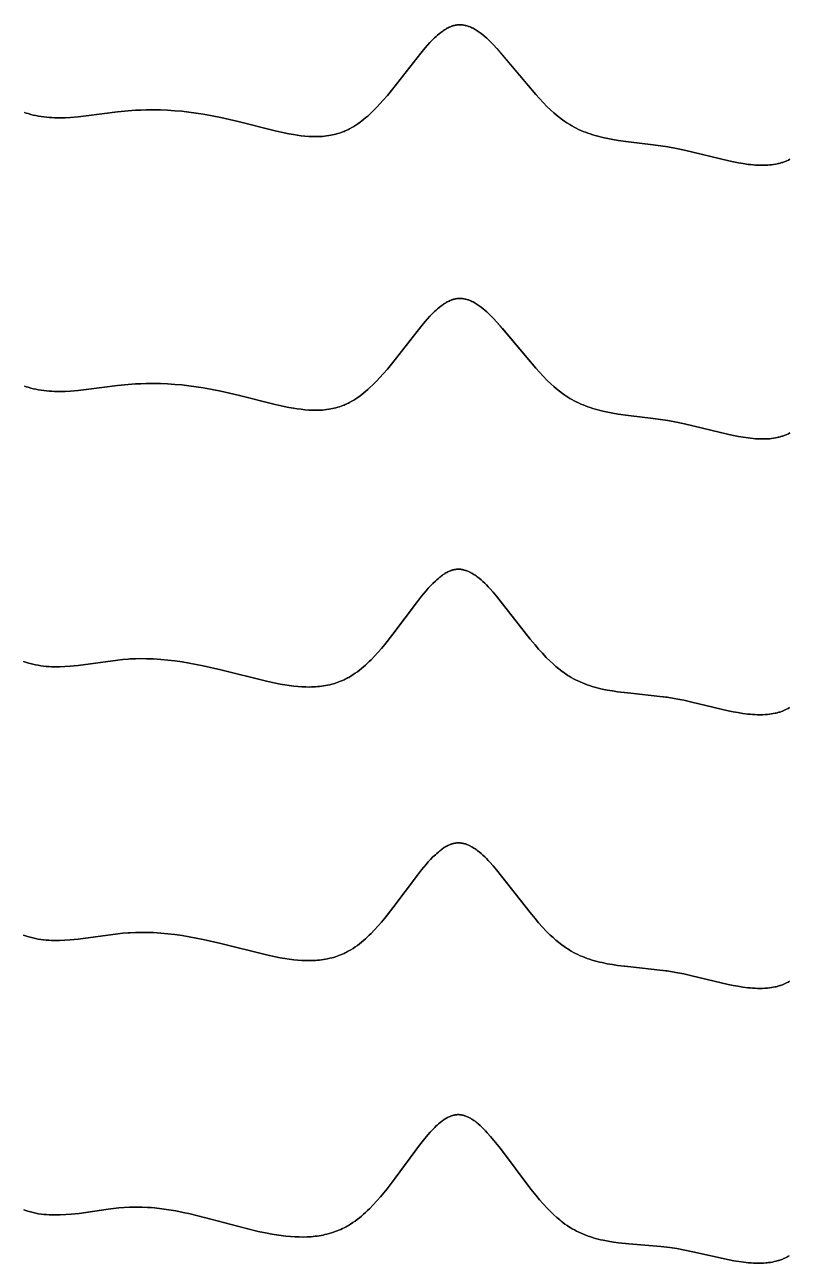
# Model space of a CAD drawing. Header units: feet. Extents: x 0 to 1.5, y 93.18 to 96.08.
# Drawn here: x 0.375 to 0.5625, y 94.2418 to 94.5455 of the extents above; entities that cross this region are included whole.
import ezdxf

# ---------------------------------------------------------------- set-up
doc = ezdxf.new("R2010")
doc.units = ezdxf.units.FT
doc.header["$MEASUREMENT"] = 0
doc.layers.add('Default', color=7, linetype='Continuous', true_color=0x000000)

msp = doc.modelspace()

# ---------------------------------------------------------------- linework, layer by layer
at = {"layer": 'Default'}
for points in [[(0.37491, 94.52401), (0.37537, 94.52385), (0.37583, 94.5237), (0.37647, 94.52352), (0.3771, 94.52336), (0.37774, 94.52322), (0.37839, 94.5231), (0.37903, 94.52299), (0.37968, 94.52291), (0.38033, 94.52283), (0.38097, 94.52278), (0.38163, 94.52273), (0.38228, 94.5227), (0.38293, 94.52269), (0.38358, 94.52269), (0.38489, 94.52271), (0.3862, 94.52278), (0.38813, 94.52293), (0.39007, 94.52315), (0.39775, 94.52415), (0.40036, 94.52441), (0.40213, 94.52453), (0.40345, 94.52459), (0.40478, 94.52462), (0.40654, 94.52463), (0.40829, 94.5246), (0.41004, 94.52453), (0.41179, 94.52442), (0.41353, 94.52427), (0.41528, 94.52408), (0.41702, 94.52385), (0.41884, 94.52357), (0.42097, 94.5232), (0.4231, 94.52277), (0.42732, 94.52181), (0.43642, 94.5195), (0.43866, 94.519), (0.43977, 94.51878), (0.44088, 94.51858), (0.44182, 94.51843), (0.44276, 94.5183), (0.44371, 94.5182), (0.44466, 94.51813), (0.44562, 94.51808), (0.4461, 94.51807), (0.44658, 94.51807), (0.44705, 94.51808), (0.44753, 94.5181), (0.448, 94.51813), (0.44848, 94.51817), (0.44903, 94.51823), (0.44959, 94.51831), (0.45003, 94.51839), (0.45046, 94.51847), (0.4509, 94.51857), (0.45133, 94.51868), (0.45176, 94.5188), (0.45218, 94.51893), (0.4526, 94.51907), (0.45302, 94.51923), (0.45331, 94.51934), (0.45359, 94.51946), (0.45386, 94.51958), (0.45413, 94.51971), (0.4544, 94.51984), (0.45467, 94.51998), (0.4552, 94.52027), (0.45572, 94.52057), (0.45623, 94.5209), (0.45673, 94.52124), (0.45723, 94.52159), (0.45771, 94.52196), (0.45819, 94.52234), (0.45866, 94.52272), (0.45912, 94.52312), (0.45957, 94.52353), (0.46044, 94.52436), (0.46128, 94.5252), (0.46211, 94.5261), (0.46293, 94.527), (0.46394, 94.52819), (0.46557, 94.53019), (0.47212, 94.53857), (0.47321, 94.53986), (0.47377, 94.54049), (0.47435, 94.54111), (0.47492, 94.54171), (0.4755, 94.54227), (0.47588, 94.54262), (0.47627, 94.54297), (0.47667, 94.5433), (0.47708, 94.54363), (0.47729, 94.54379), (0.47751, 94.54394), (0.47772, 94.54409), (0.47794, 94.54423), (0.47816, 94.54437), (0.47838, 94.54451), (0.47861, 94.54463), (0.47883, 94.54475), (0.47907, 94.54487), (0.47931, 94.54497), (0.47943, 94.54503), (0.47955, 94.54508), (0.47968, 94.54512), (0.4798, 94.54517), (0.47993, 94.54521), (0.48005, 94.54525), (0.48018, 94.54528), (0.48031, 94.54532), (0.48043, 94.54535), (0.48056, 94.54538), (0.48069, 94.54541), (0.48082, 94.54543), (0.48097, 94.54545), (0.48112, 94.54547), (0.48123, 94.54548), (0.48134, 94.54549), (0.48144, 94.54549), (0.48155, 94.5455), (0.48165, 94.5455), (0.48176, 94.5455), (0.48187, 94.5455), (0.48197, 94.54549), (0.48208, 94.54549), (0.48218, 94.54548), (0.48229, 94.54547), (0.48239, 94.54546), (0.4826, 94.54543), (0.48281, 94.54539), (0.48302, 94.54535), (0.48322, 94.5453), (0.48343, 94.54524), (0.48363, 94.54518), (0.48383, 94.54511), (0.48403, 94.54504), (0.48422, 94.54496), (0.48442, 94.54488), (0.48468, 94.54476), (0.48494, 94.54463), (0.4852, 94.54449), (0.48546, 94.54434), (0.48572, 94.54419), (0.48597, 94.54403), (0.48622, 94.54386), (0.48646, 94.54369), (0.4867, 94.54352), (0.48694, 94.54334), (0.48741, 94.54297), (0.48786, 94.54259), (0.4883, 94.5422), (0.48872, 94.54181), (0.48915, 94.5414), (0.48999, 94.54055), (0.4908, 94.53968), (0.49221, 94.53808), (0.50031, 94.52837), (0.50121, 94.52738), (0.50213, 94.5264), (0.50308, 94.52544), (0.50405, 94.52452), (0.50473, 94.5239), (0.50543, 94.52331), (0.50614, 94.52273), (0.50688, 94.52217), (0.50743, 94.52178), (0.50799, 94.52141), (0.50865, 94.521), (0.50918, 94.52069), (0.50972, 94.52039), (0.51027, 94.52012), (0.51082, 94.51985), (0.51137, 94.5196), (0.51194, 94.51936), (0.51251, 94.51914), (0.51308, 94.51893), (0.51369, 94.51872), (0.51429, 94.51853), (0.5149, 94.51834), (0.51552, 94.51817), (0.51676, 94.51786), (0.51801, 94.51759), (0.51926, 94.51736), (0.52052, 94.51715), (0.52375, 94.5167), (0.52914, 94.51605), (0.53269, 94.51555), (0.53481, 94.51518), (0.5368, 94.51477), (0.54767, 94.51213), (0.54886, 94.51188), (0.55004, 94.51165), (0.55123, 94.51145), (0.55243, 94.51127), (0.55303, 94.5112), (0.55363, 94.51114), (0.55423, 94.51109), (0.55483, 94.51106), (0.55545, 94.51104), (0.55607, 94.51103), (0.55667, 94.51104), (0.55727, 94.51107), (0.55773, 94.51111), (0.55819, 94.51116), (0.55865, 94.51122), (0.55911, 94.51129), (0.55957, 94.51139), (0.55979, 94.51144), (0.56002, 94.51149), (0.56024, 94.51155), (0.56047, 94.51162), (0.56069, 94.51168), (0.56091, 94.51176), (0.56123, 94.51187), (0.56154, 94.51199), (0.56173, 94.51206), (0.56191, 94.51214), (0.56228, 94.51232), (0.56264, 94.5125)], [(0.56264, 94.5125), (0.56228, 94.51232), (0.56191, 94.51214), (0.56173, 94.51206), (0.56154, 94.51199), (0.56123, 94.51187), (0.56091, 94.51176), (0.56069, 94.51168), (0.56047, 94.51162), (0.56024, 94.51155), (0.56002, 94.51149), (0.55979, 94.51144), (0.55957, 94.51139), (0.55911, 94.51129), (0.55865, 94.51122), (0.55819, 94.51116), (0.55773, 94.51111), (0.55727, 94.51107), (0.55667, 94.51104), (0.55607, 94.51103), (0.55545, 94.51104), (0.55483, 94.51106), (0.55423, 94.51109), (0.55363, 94.51114), (0.55303, 94.5112), (0.55243, 94.51127), (0.55123, 94.51145), (0.55004, 94.51165), (0.54886, 94.51188), (0.54767, 94.51213), (0.5368, 94.51477), (0.53481, 94.51518), (0.53269, 94.51555), (0.52914, 94.51605), (0.52304, 94.51679), (0.52052, 94.51715), (0.51926, 94.51736), (0.51801, 94.51759), (0.51676, 94.51786), (0.51552, 94.51817), (0.5149, 94.51834), (0.51429, 94.51853), (0.51369, 94.51872), (0.51308, 94.51893), (0.51251, 94.51914), (0.51194, 94.51936), (0.51137, 94.5196), (0.51082, 94.51985), (0.51027, 94.52012), (0.50972, 94.52039), (0.50918, 94.52069), (0.50865, 94.521), (0.50799, 94.52141), (0.50743, 94.52178), (0.50688, 94.52217), (0.50614, 94.52273), (0.50543, 94.52331), (0.50473, 94.5239), (0.50405, 94.52452), (0.50308, 94.52544), (0.50213, 94.5264), (0.50121, 94.52738), (0.50031, 94.52837), (0.49158, 94.53881), (0.4908, 94.53968), (0.48999, 94.54055), (0.48915, 94.5414), (0.48872, 94.54181), (0.4883, 94.5422), (0.48786, 94.54259), (0.48741, 94.54297), (0.48694, 94.54334), (0.4867, 94.54352), (0.48646, 94.54369), (0.48622, 94.54386), (0.48597, 94.54403), (0.48572, 94.54419), (0.48546, 94.54434), (0.4852, 94.54449), (0.48494, 94.54463), (0.48468, 94.54476), (0.48442, 94.54488), (0.48422, 94.54496), (0.48403, 94.54504), (0.48383, 94.54511), (0.48363, 94.54518), (0.48343, 94.54524), (0.48322, 94.5453), (0.48302, 94.54535), (0.48281, 94.54539), (0.4826, 94.54543), (0.48239, 94.54546), (0.48229, 94.54547), (0.48218, 94.54548), (0.48208, 94.54549), (0.48197, 94.54549), (0.48187, 94.5455), (0.48176, 94.5455), (0.48165, 94.5455), (0.48155, 94.5455), (0.48144, 94.54549), (0.48134, 94.54549), (0.48123, 94.54548), (0.48112, 94.54547), (0.48097, 94.54545), (0.48082, 94.54543), (0.48069, 94.54541), (0.48056, 94.54538), (0.48043, 94.54535), (0.48031, 94.54532), (0.48018, 94.54528), (0.48005, 94.54525), (0.47993, 94.54521), (0.4798, 94.54517), (0.47968, 94.54512), (0.47955, 94.54508), (0.47943, 94.54503), (0.47931, 94.54497), (0.47907, 94.54487), (0.47883, 94.54475), (0.47861, 94.54463), (0.47838, 94.54451), (0.47816, 94.54437), (0.47794, 94.54423), (0.47772, 94.54409), (0.47751, 94.54394), (0.47729, 94.54379), (0.47708, 94.54363), (0.47667, 94.5433), (0.47627, 94.54297), (0.47588, 94.54262), (0.4755, 94.54227), (0.47492, 94.54171), (0.47435, 94.54111), (0.47377, 94.54049), (0.47321, 94.53986), (0.47212, 94.53857), (0.46493, 94.52939), (0.46394, 94.52819), (0.46293, 94.527), (0.46211, 94.5261), (0.46128, 94.5252), (0.46044, 94.52436), (0.45957, 94.52353), (0.45912, 94.52312), (0.45866, 94.52272), (0.45819, 94.52234), (0.45771, 94.52196), (0.45723, 94.52159), (0.45673, 94.52124), (0.45623, 94.5209), (0.45572, 94.52057), (0.4552, 94.52027), (0.45467, 94.51998), (0.4544, 94.51984), (0.45413, 94.51971), (0.45386, 94.51958), (0.45359, 94.51946), (0.45331, 94.51934), (0.45302, 94.51923), (0.4526, 94.51907), (0.45218, 94.51893), (0.45176, 94.5188), (0.45133, 94.51868), (0.4509, 94.51857), (0.45046, 94.51847), (0.45003, 94.51839), (0.44959, 94.51831), (0.44903, 94.51823), (0.44848, 94.51817), (0.448, 94.51813), (0.44753, 94.5181), (0.44705, 94.51808), (0.44658, 94.51807), (0.4461, 94.51807), (0.44562, 94.51808), (0.44466, 94.51813), (0.44371, 94.5182), (0.44276, 94.5183), (0.44182, 94.51843), (0.44088, 94.51858), (0.43977, 94.51878), (0.43866, 94.519), (0.43642, 94.5195), (0.42732, 94.52181), (0.4231, 94.52277), (0.42097, 94.5232), (0.41876, 94.52359), (0.41702, 94.52385), (0.41528, 94.52408), (0.41353, 94.52427), (0.41179, 94.52442), (0.41004, 94.52453), (0.40829, 94.5246), (0.40654, 94.52463), (0.40478, 94.52462), (0.40345, 94.52459), (0.40213, 94.52453), (0.40036, 94.52441), (0.39775, 94.52415), (0.39007, 94.52315), (0.38813, 94.52293), (0.3862, 94.52278), (0.38489, 94.52271), (0.38358, 94.52269), (0.38293, 94.52269), (0.38228, 94.5227), (0.38163, 94.52273), (0.38097, 94.52278), (0.38033, 94.52283), (0.37968, 94.52291), (0.37903, 94.52299), (0.37839, 94.5231), (0.37774, 94.52322), (0.3771, 94.52336), (0.37647, 94.52352), (0.37583, 94.5237), (0.37537, 94.52385), (0.37491, 94.52401)], [(0.37491, 94.45689), (0.37537, 94.45674), (0.37583, 94.45659), (0.37647, 94.45641), (0.3771, 94.45625), (0.37774, 94.45611), (0.37839, 94.45599), (0.37903, 94.45588), (0.37968, 94.45579), (0.38033, 94.45572), (0.38097, 94.45566), (0.38163, 94.45562), (0.38228, 94.45559), (0.38293, 94.45558), (0.38358, 94.45557), (0.38489, 94.4556), (0.3862, 94.45567), (0.38813, 94.45582), (0.39007, 94.45603), (0.39775, 94.45703), (0.40036, 94.4573), (0.40213, 94.45742), (0.40345, 94.45747), (0.40478, 94.45751), (0.40654, 94.45752), (0.40829, 94.45749), (0.41004, 94.45742), (0.41179, 94.45731), (0.41353, 94.45716), (0.41528, 94.45697), (0.41702, 94.45674), (0.41884, 94.45646), (0.42097, 94.45608), (0.4231, 94.45566), (0.42732, 94.4547), (0.43642, 94.45239), (0.43866, 94.45189), (0.43977, 94.45166), (0.44088, 94.45147), (0.44182, 94.45132), (0.44276, 94.45119), (0.44371, 94.45109), (0.44466, 94.45101), (0.44562, 94.45097), (0.4461, 94.45096), (0.44658, 94.45096), (0.44705, 94.45097), (0.44753, 94.45099), (0.448, 94.45102), (0.44848, 94.45106), (0.44903, 94.45112), (0.44959, 94.4512), (0.45003, 94.45127), (0.45046, 94.45136), (0.4509, 94.45146), (0.45133, 94.45156), (0.45176, 94.45168), (0.45218, 94.45182), (0.4526, 94.45196), (0.45302, 94.45211), (0.45331, 94.45223), (0.45359, 94.45235), (0.45386, 94.45247), (0.45413, 94.4526), (0.4544, 94.45273), (0.45467, 94.45287), (0.4552, 94.45315), (0.45572, 94.45346), (0.45623, 94.45379), (0.45673, 94.45412), (0.45723, 94.45448), (0.45771, 94.45485), (0.45819, 94.45522), (0.45866, 94.45561), (0.45912, 94.45601), (0.45957, 94.45642), (0.46044, 94.45725), (0.46128, 94.45809), (0.46211, 94.45898), (0.46293, 94.45989), (0.46394, 94.46107), (0.46557, 94.46307), (0.47212, 94.47146), (0.47321, 94.47275), (0.47377, 94.47338), (0.47435, 94.474), (0.47492, 94.47459), (0.4755, 94.47516), (0.47588, 94.47551), (0.47627, 94.47585), (0.47667, 94.47619), (0.47708, 94.47652), (0.47729, 94.47667), (0.47751, 94.47683), (0.47772, 94.47698), (0.47794, 94.47712), (0.47816, 94.47726), (0.47838, 94.47739), (0.47861, 94.47752), (0.47883, 94.47764), (0.47907, 94.47775), (0.47931, 94.47786), (0.47943, 94.47791), (0.47955, 94.47796), (0.47968, 94.47801), (0.4798, 94.47805), (0.47993, 94.4781), (0.48005, 94.47814), (0.48018, 94.47817), (0.48031, 94.47821), (0.48043, 94.47824), (0.48056, 94.47827), (0.48069, 94.47829), (0.48082, 94.47832), (0.48097, 94.47834), (0.48112, 94.47836), (0.48123, 94.47837), (0.48134, 94.47837), (0.48144, 94.47838), (0.48155, 94.47838), (0.48165, 94.47839), (0.48176, 94.47839), (0.48187, 94.47838), (0.48197, 94.47838), (0.48208, 94.47837), (0.48218, 94.47837), (0.48229, 94.47836), (0.48239, 94.47834), (0.4826, 94.47831), (0.48281, 94.47828), (0.48302, 94.47823), (0.48322, 94.47819), (0.48343, 94.47813), (0.48363, 94.47807), (0.48383, 94.478), (0.48403, 94.47793), (0.48422, 94.47785), (0.48442, 94.47777), (0.48468, 94.47764), (0.48494, 94.47751), (0.4852, 94.47738), (0.48546, 94.47723), (0.48572, 94.47708), (0.48597, 94.47692), (0.48622, 94.47675), (0.48646, 94.47658), (0.4867, 94.4764), (0.48694, 94.47622), (0.48741, 94.47585), (0.48786, 94.47548), (0.4883, 94.47509), (0.48872, 94.47469), (0.48915, 94.47429), (0.48999, 94.47344), (0.4908, 94.47257), (0.49221, 94.47097), (0.50031, 94.46126), (0.50121, 94.46027), (0.50213, 94.45929), (0.50308, 94.45833), (0.50405, 94.45741), (0.50473, 94.45679), (0.50543, 94.45619), (0.50614, 94.45562), (0.50688, 94.45506), (0.50743, 94.45467), (0.50799, 94.4543), (0.50865, 94.45388), (0.50918, 94.45357), (0.50972, 94.45328), (0.51027, 94.453), (0.51082, 94.45274), (0.51137, 94.45249), (0.51194, 94.45225), (0.51251, 94.45203), (0.51308, 94.45182), (0.51369, 94.45161), (0.51429, 94.45141), (0.5149, 94.45123), (0.51552, 94.45106), (0.51676, 94.45075), (0.51801, 94.45048), (0.51926, 94.45024), (0.52052, 94.45003), (0.52375, 94.44958), (0.52914, 94.44894), (0.53269, 94.44844), (0.53481, 94.44807), (0.5368, 94.44766), (0.54767, 94.44502), (0.54886, 94.44476), (0.55004, 94.44454), (0.55123, 94.44433), (0.55243, 94.44416), (0.55303, 94.44409), (0.55363, 94.44403), (0.55423, 94.44398), (0.55483, 94.44395), (0.55545, 94.44392), (0.55607, 94.44392), (0.55667, 94.44393), (0.55727, 94.44396), (0.55773, 94.44399), (0.55819, 94.44404), (0.55865, 94.44411), (0.55911, 94.44418), (0.55957, 94.44427), (0.55979, 94.44432), (0.56002, 94.44438), (0.56024, 94.44444), (0.56047, 94.4445), (0.56069, 94.44457), (0.56091, 94.44464), (0.56123, 94.44475), (0.56154, 94.44487), (0.56173, 94.44495), (0.56191, 94.44503), (0.56228, 94.4452), (0.56264, 94.44539)], [(0.56264, 94.44539), (0.56228, 94.4452), (0.56191, 94.44503), (0.56173, 94.44495), (0.56154, 94.44487), (0.56123, 94.44475), (0.56091, 94.44464), (0.56069, 94.44457), (0.56047, 94.4445), (0.56024, 94.44444), (0.56002, 94.44438), (0.55979, 94.44432), (0.55957, 94.44427), (0.55911, 94.44418), (0.55865, 94.44411), (0.55819, 94.44404), (0.55773, 94.44399), (0.55727, 94.44396), (0.55667, 94.44393), (0.55607, 94.44392), (0.55545, 94.44392), (0.55483, 94.44395), (0.55423, 94.44398), (0.55363, 94.44403), (0.55303, 94.44409), (0.55243, 94.44416), (0.55123, 94.44433), (0.55004, 94.44454), (0.54886, 94.44476), (0.54767, 94.44502), (0.5368, 94.44766), (0.53481, 94.44807), (0.53269, 94.44844), (0.52914, 94.44894), (0.52304, 94.44968), (0.52052, 94.45003), (0.51926, 94.45024), (0.51801, 94.45048), (0.51676, 94.45075), (0.51552, 94.45106), (0.5149, 94.45123), (0.51429, 94.45141), (0.51369, 94.45161), (0.51308, 94.45182), (0.51251, 94.45203), (0.51194, 94.45225), (0.51137, 94.45249), (0.51082, 94.45274), (0.51027, 94.453), (0.50972, 94.45328), (0.50918, 94.45357), (0.50865, 94.45388), (0.50799, 94.4543), (0.50743, 94.45467), (0.50688, 94.45506), (0.50614, 94.45562), (0.50543, 94.45619), (0.50473, 94.45679), (0.50405, 94.45741), (0.50308, 94.45833), (0.50213, 94.45929), (0.50121, 94.46027), (0.50031, 94.46126), (0.49158, 94.4717), (0.4908, 94.47257), (0.48999, 94.47344), (0.48915, 94.47429), (0.48872, 94.47469), (0.4883, 94.47509), (0.48786, 94.47548), (0.48741, 94.47585), (0.48694, 94.47622), (0.4867, 94.4764), (0.48646, 94.47658), (0.48622, 94.47675), (0.48597, 94.47692), (0.48572, 94.47708), (0.48546, 94.47723), (0.4852, 94.47738), (0.48494, 94.47751), (0.48468, 94.47764), (0.48442, 94.47777), (0.48422, 94.47785), (0.48403, 94.47793), (0.48383, 94.478), (0.48363, 94.47807), (0.48343, 94.47813), (0.48322, 94.47819), (0.48302, 94.47823), (0.48281, 94.47828), (0.4826, 94.47831), (0.48239, 94.47834), (0.48229, 94.47836), (0.48218, 94.47837), (0.48208, 94.47837), (0.48197, 94.47838), (0.48187, 94.47838), (0.48176, 94.47839), (0.48165, 94.47839), (0.48155, 94.47838), (0.48144, 94.47838), (0.48134, 94.47837), (0.48123, 94.47837), (0.48112, 94.47836), (0.48097, 94.47834), (0.48082, 94.47832), (0.48069, 94.47829), (0.48056, 94.47827), (0.48043, 94.47824), (0.48031, 94.47821), (0.48018, 94.47817), (0.48005, 94.47814), (0.47993, 94.4781), (0.4798, 94.47805), (0.47968, 94.47801), (0.47955, 94.47796), (0.47943, 94.47791), (0.47931, 94.47786), (0.47907, 94.47775), (0.47883, 94.47764), (0.47861, 94.47752), (0.47838, 94.47739), (0.47816, 94.47726), (0.47794, 94.47712), (0.47772, 94.47698), (0.47751, 94.47683), (0.47729, 94.47667), (0.47708, 94.47652), (0.47667, 94.47619), (0.47627, 94.47585), (0.47588, 94.47551), (0.4755, 94.47516), (0.47492, 94.47459), (0.47435, 94.474), (0.47377, 94.47338), (0.47321, 94.47275), (0.47212, 94.47146), (0.46493, 94.46228), (0.46394, 94.46107), (0.46293, 94.45989), (0.46211, 94.45898), (0.46128, 94.45809), (0.46044, 94.45725), (0.45957, 94.45642), (0.45912, 94.45601), (0.45866, 94.45561), (0.45819, 94.45522), (0.45771, 94.45485), (0.45723, 94.45448), (0.45673, 94.45412), (0.45623, 94.45379), (0.45572, 94.45346), (0.4552, 94.45315), (0.45467, 94.45287), (0.4544, 94.45273), (0.45413, 94.4526), (0.45386, 94.45247), (0.45359, 94.45235), (0.45331, 94.45223), (0.45302, 94.45211), (0.4526, 94.45196), (0.45218, 94.45182), (0.45176, 94.45168), (0.45133, 94.45156), (0.4509, 94.45146), (0.45046, 94.45136), (0.45003, 94.45127), (0.44959, 94.4512), (0.44903, 94.45112), (0.44848, 94.45106), (0.448, 94.45102), (0.44753, 94.45099), (0.44705, 94.45097), (0.44658, 94.45096), (0.4461, 94.45096), (0.44562, 94.45097), (0.44466, 94.45101), (0.44371, 94.45109), (0.44276, 94.45119), (0.44182, 94.45132), (0.44088, 94.45147), (0.43977, 94.45166), (0.43866, 94.45189), (0.43642, 94.45239), (0.42732, 94.4547), (0.4231, 94.45566), (0.42097, 94.45608), (0.41876, 94.45647), (0.41702, 94.45674), (0.41528, 94.45697), (0.41353, 94.45716), (0.41179, 94.45731), (0.41004, 94.45742), (0.40829, 94.45749), (0.40654, 94.45752), (0.40478, 94.45751), (0.40345, 94.45747), (0.40213, 94.45742), (0.40036, 94.4573), (0.39775, 94.45703), (0.39007, 94.45603), (0.38813, 94.45582), (0.3862, 94.45567), (0.38489, 94.4556), (0.38358, 94.45557), (0.38293, 94.45558), (0.38228, 94.45559), (0.38163, 94.45562), (0.38097, 94.45566), (0.38033, 94.45572), (0.37968, 94.45579), (0.37903, 94.45588), (0.37839, 94.45599), (0.37774, 94.45611), (0.3771, 94.45625), (0.37647, 94.45641), (0.37583, 94.45659), (0.37537, 94.45674), (0.37491, 94.45689)], [(0.37472, 94.38933), (0.37519, 94.38917), (0.37566, 94.38902), (0.3763, 94.38883), (0.37695, 94.38867), (0.3776, 94.38853), (0.37825, 94.38841), (0.3789, 94.3883), (0.37956, 94.38822), (0.38022, 94.38815), (0.38088, 94.3881), (0.38154, 94.38807), (0.3822, 94.38805), (0.38286, 94.38804), (0.38352, 94.38805), (0.38485, 94.3881), (0.38617, 94.38819), (0.38812, 94.38838), (0.39779, 94.38969), (0.39909, 94.38982), (0.4004, 94.38993), (0.40085, 94.38996), (0.40217, 94.39001), (0.40349, 94.39004), (0.40482, 94.39003), (0.40658, 94.38997), (0.40834, 94.38985), (0.41009, 94.38969), (0.41183, 94.38948), (0.41357, 94.38923), (0.4153, 94.38894), (0.41876, 94.38826), (0.42309, 94.38727), (0.43425, 94.38449), (0.4365, 94.38401), (0.43763, 94.38379), (0.43876, 94.3836), (0.43988, 94.38343), (0.44101, 94.3833), (0.44197, 94.3832), (0.44293, 94.38314), (0.4439, 94.3831), (0.44487, 94.38309), (0.44535, 94.3831), (0.44584, 94.38312), (0.44632, 94.38314), (0.4468, 94.38318), (0.44728, 94.38323), (0.44776, 94.38328), (0.44824, 94.38335), (0.44872, 94.38343), (0.44928, 94.38354), (0.44985, 94.38366), (0.45029, 94.38377), (0.45074, 94.3839), (0.45118, 94.38403), (0.45162, 94.38418), (0.45205, 94.38434), (0.45248, 94.3845), (0.45291, 94.38468), (0.45333, 94.38488), (0.45362, 94.38502), (0.4539, 94.38516), (0.45418, 94.38531), (0.45445, 94.38546), (0.45499, 94.38578), (0.45553, 94.38612), (0.45605, 94.38647), (0.45657, 94.38684), (0.45707, 94.38723), (0.45757, 94.38763), (0.45806, 94.38804), (0.45855, 94.38846), (0.45902, 94.38889), (0.45948, 94.38933), (0.45993, 94.38978), (0.46081, 94.39069), (0.46166, 94.3916), (0.46249, 94.39256), (0.46331, 94.39353), (0.4653, 94.39603), (0.47133, 94.40408), (0.47234, 94.40536), (0.47342, 94.40666), (0.47398, 94.4073), (0.47455, 94.40792), (0.47512, 94.40851), (0.4757, 94.40907), (0.47606, 94.40941), (0.47644, 94.40974), (0.47683, 94.41006), (0.47703, 94.41021), (0.47723, 94.41037), (0.47744, 94.41052), (0.47765, 94.41066), (0.47786, 94.4108), (0.47807, 94.41093), (0.47829, 94.41106), (0.47851, 94.41118), (0.47873, 94.4113), (0.47895, 94.4114), (0.47918, 94.41151), (0.4793, 94.41156), (0.47942, 94.4116), (0.47954, 94.41165), (0.47965, 94.41169), (0.47978, 94.41173), (0.4799, 94.41176), (0.48002, 94.4118), (0.48014, 94.41183), (0.48026, 94.41186), (0.48039, 94.41188), (0.48051, 94.41191), (0.48064, 94.41193), (0.48076, 94.41194), (0.48089, 94.41196), (0.48104, 94.41197), (0.48119, 94.41198), (0.48129, 94.41198), (0.4814, 94.41198), (0.4815, 94.41198), (0.48161, 94.41197), (0.48172, 94.41197), (0.48182, 94.41196), (0.48192, 94.41195), (0.48203, 94.41193), (0.48213, 94.41192), (0.48224, 94.4119), (0.48234, 94.41189), (0.48244, 94.41186), (0.48255, 94.41184), (0.48265, 94.41182), (0.48285, 94.41176), (0.48306, 94.4117), (0.48326, 94.41164), (0.48345, 94.41157), (0.48365, 94.41149), (0.48384, 94.4114), (0.48403, 94.41131), (0.48422, 94.41122), (0.48441, 94.41112), (0.48467, 94.41098), (0.48493, 94.41083), (0.48518, 94.41066), (0.48544, 94.41049), (0.48569, 94.41032), (0.48594, 94.41014), (0.48618, 94.40995), (0.48642, 94.40975), (0.4869, 94.40936), (0.48735, 94.40895), (0.4878, 94.40853), (0.48822, 94.40811), (0.48864, 94.40768), (0.48906, 94.40723), (0.48989, 94.40631), (0.49069, 94.40537), (0.49893, 94.39486), (0.50015, 94.3934), (0.50104, 94.39237), (0.50197, 94.39135), (0.50291, 94.39035), (0.50389, 94.38939), (0.50457, 94.38875), (0.50527, 94.38813), (0.50598, 94.38753), (0.50672, 94.38696), (0.50727, 94.38655), (0.50783, 94.38617), (0.50817, 94.38595), (0.5085, 94.38574), (0.50903, 94.38542), (0.50957, 94.38512), (0.51011, 94.38484), (0.51066, 94.38457), (0.51122, 94.38432), (0.51179, 94.38408), (0.51236, 94.38385), (0.51294, 94.38364), (0.51354, 94.38343), (0.51415, 94.38324), (0.51476, 94.38306), (0.51538, 94.3829), (0.516, 94.38274), (0.51662, 94.3826), (0.51787, 94.38234), (0.51912, 94.38212), (0.52038, 94.38193), (0.52362, 94.38154), (0.53076, 94.3808), (0.53297, 94.38049), (0.53466, 94.38022), (0.53665, 94.37983), (0.53863, 94.37939), (0.54754, 94.37727), (0.54873, 94.37702), (0.54991, 94.37681), (0.55111, 94.37662), (0.55231, 94.37646), (0.55292, 94.3764), (0.55352, 94.37635), (0.55413, 94.37631), (0.55473, 94.37629), (0.55534, 94.37628), (0.55595, 94.37629), (0.55657, 94.37631), (0.55718, 94.37636), (0.55765, 94.37641), (0.55811, 94.37648), (0.55858, 94.37656), (0.55904, 94.37665), (0.55927, 94.37671), (0.5595, 94.37676), (0.55973, 94.37682), (0.55995, 94.37689), (0.56018, 94.37696), (0.5604, 94.37703), (0.56063, 94.37711), (0.56085, 94.37719), (0.56116, 94.37732), (0.56148, 94.37746), (0.56167, 94.37755), (0.56186, 94.37764), (0.56223, 94.37783), (0.56259, 94.37804)], [(0.56259, 94.37804), (0.56223, 94.37783), (0.56186, 94.37764), (0.56167, 94.37755), (0.56148, 94.37746), (0.56116, 94.37732), (0.56085, 94.37719), (0.56063, 94.37711), (0.5604, 94.37703), (0.56018, 94.37696), (0.55995, 94.37689), (0.55973, 94.37682), (0.5595, 94.37676), (0.55927, 94.37671), (0.55904, 94.37665), (0.55858, 94.37656), (0.55811, 94.37648), (0.55765, 94.37641), (0.55718, 94.37636), (0.55657, 94.37631), (0.55595, 94.37629), (0.55534, 94.37628), (0.55473, 94.37629), (0.55413, 94.37631), (0.55352, 94.37635), (0.55292, 94.3764), (0.55231, 94.37646), (0.55111, 94.37662), (0.54991, 94.37681), (0.54873, 94.37702), (0.54754, 94.37727), (0.53863, 94.37939), (0.53665, 94.37983), (0.53466, 94.38022), (0.53254, 94.38056), (0.53076, 94.3808), (0.52291, 94.38162), (0.52038, 94.38193), (0.51912, 94.38212), (0.51787, 94.38234), (0.51662, 94.3826), (0.516, 94.38274), (0.51538, 94.3829), (0.51476, 94.38306), (0.51415, 94.38324), (0.51354, 94.38343), (0.51294, 94.38364), (0.51236, 94.38385), (0.51179, 94.38408), (0.51122, 94.38432), (0.51066, 94.38457), (0.51011, 94.38484), (0.50957, 94.38512), (0.50903, 94.38542), (0.5085, 94.38574), (0.50817, 94.38595), (0.50783, 94.38617), (0.50727, 94.38655), (0.50672, 94.38696), (0.50598, 94.38753), (0.50527, 94.38813), (0.50457, 94.38875), (0.50389, 94.38939), (0.50291, 94.39035), (0.50197, 94.39135), (0.50104, 94.39237), (0.50015, 94.3934), (0.49893, 94.39486), (0.49069, 94.40537), (0.48989, 94.40631), (0.48906, 94.40723), (0.48864, 94.40768), (0.48822, 94.40811), (0.4878, 94.40853), (0.48735, 94.40895), (0.4869, 94.40936), (0.48642, 94.40975), (0.48618, 94.40995), (0.48594, 94.41014), (0.48569, 94.41032), (0.48544, 94.41049), (0.48518, 94.41066), (0.48493, 94.41083), (0.48467, 94.41098), (0.48441, 94.41112), (0.48422, 94.41122), (0.48403, 94.41131), (0.48384, 94.4114), (0.48365, 94.41149), (0.48345, 94.41157), (0.48326, 94.41164), (0.48306, 94.4117), (0.48285, 94.41176), (0.48265, 94.41182), (0.48255, 94.41184), (0.48244, 94.41186), (0.48234, 94.41189), (0.48224, 94.4119), (0.48213, 94.41192), (0.48203, 94.41193), (0.48192, 94.41195), (0.48182, 94.41196), (0.48172, 94.41197), (0.48161, 94.41197), (0.4815, 94.41198), (0.4814, 94.41198), (0.48129, 94.41198), (0.48119, 94.41198), (0.48104, 94.41197), (0.48089, 94.41196), (0.48076, 94.41194), (0.48064, 94.41193), (0.48051, 94.41191), (0.48039, 94.41188), (0.48026, 94.41186), (0.48014, 94.41183), (0.48002, 94.4118), (0.4799, 94.41176), (0.47978, 94.41173), (0.47965, 94.41169), (0.47954, 94.41165), (0.47942, 94.4116), (0.4793, 94.41156), (0.47918, 94.41151), (0.47895, 94.4114), (0.47873, 94.4113), (0.47851, 94.41118), (0.47829, 94.41106), (0.47807, 94.41093), (0.47786, 94.4108), (0.47765, 94.41066), (0.47744, 94.41052), (0.47723, 94.41037), (0.47703, 94.41021), (0.47683, 94.41006), (0.47644, 94.40974), (0.47606, 94.40941), (0.4757, 94.40907), (0.47512, 94.40851), (0.47455, 94.40792), (0.47398, 94.4073), (0.47342, 94.40666), (0.47234, 94.40536), (0.47133, 94.40408), (0.4653, 94.39603), (0.46331, 94.39353), (0.46249, 94.39256), (0.46166, 94.3916), (0.46081, 94.39069), (0.45993, 94.38978), (0.45948, 94.38933), (0.45902, 94.38889), (0.45855, 94.38846), (0.45806, 94.38804), (0.45757, 94.38763), (0.45707, 94.38723), (0.45657, 94.38684), (0.45605, 94.38647), (0.45553, 94.38612), (0.45499, 94.38578), (0.45445, 94.38546), (0.45418, 94.38531), (0.4539, 94.38516), (0.45362, 94.38502), (0.45333, 94.38488), (0.45291, 94.38468), (0.45248, 94.3845), (0.45205, 94.38434), (0.45162, 94.38418), (0.45118, 94.38403), (0.45074, 94.3839), (0.45029, 94.38377), (0.44985, 94.38366), (0.44928, 94.38354), (0.44872, 94.38343), (0.44824, 94.38335), (0.44776, 94.38328), (0.44728, 94.38323), (0.4468, 94.38318), (0.44632, 94.38314), (0.44584, 94.38312), (0.44535, 94.3831), (0.44487, 94.38309), (0.4439, 94.3831), (0.44293, 94.38314), (0.44197, 94.3832), (0.44101, 94.3833), (0.43988, 94.38343), (0.43876, 94.3836), (0.43763, 94.38379), (0.4365, 94.38401), (0.43425, 94.38449), (0.42309, 94.38727), (0.41876, 94.38826), (0.4153, 94.38894), (0.41357, 94.38923), (0.41183, 94.38948), (0.41009, 94.38969), (0.40834, 94.38985), (0.40658, 94.38997), (0.40482, 94.39003), (0.40349, 94.39004), (0.40217, 94.39001), (0.40085, 94.38996), (0.4004, 94.38993), (0.39909, 94.38982), (0.39779, 94.38969), (0.38812, 94.38838), (0.38617, 94.38819), (0.38485, 94.3881), (0.38352, 94.38805), (0.38286, 94.38804), (0.3822, 94.38805), (0.38154, 94.38807), (0.38088, 94.3881), (0.38022, 94.38815), (0.37956, 94.38822), (0.3789, 94.3883), (0.37825, 94.38841), (0.3776, 94.38853), (0.37695, 94.38867), (0.3763, 94.38883), (0.37566, 94.38902), (0.37519, 94.38917), (0.37472, 94.38933)], [(0.37472, 94.32222), (0.37519, 94.32205), (0.37566, 94.3219), (0.3763, 94.32172), (0.37695, 94.32156), (0.3776, 94.32141), (0.37825, 94.32129), (0.3789, 94.32119), (0.37956, 94.32111), (0.38022, 94.32104), (0.38088, 94.32099), (0.38154, 94.32096), (0.3822, 94.32094), (0.38286, 94.32093), (0.38352, 94.32094), (0.38485, 94.32099), (0.38617, 94.32108), (0.38812, 94.32127), (0.39779, 94.32258), (0.39909, 94.32271), (0.4004, 94.32282), (0.40085, 94.32284), (0.40217, 94.3229), (0.40349, 94.32292), (0.40482, 94.32291), (0.40658, 94.32285), (0.40834, 94.32274), (0.41009, 94.32258), (0.41183, 94.32237), (0.41357, 94.32212), (0.4153, 94.32183), (0.41876, 94.32115), (0.42309, 94.32015), (0.43425, 94.31737), (0.4365, 94.31689), (0.43763, 94.31668), (0.43876, 94.31649), (0.43988, 94.31632), (0.44101, 94.31618), (0.44197, 94.31609), (0.44293, 94.31602), (0.4439, 94.31598), (0.44487, 94.31598), (0.44535, 94.31599), (0.44584, 94.316), (0.44632, 94.31603), (0.4468, 94.31607), (0.44728, 94.31611), (0.44776, 94.31617), (0.44824, 94.31624), (0.44872, 94.31632), (0.44928, 94.31642), (0.44985, 94.31655), (0.45029, 94.31666), (0.45074, 94.31679), (0.45118, 94.31692), (0.45162, 94.31707), (0.45205, 94.31722), (0.45248, 94.31739), (0.45291, 94.31757), (0.45333, 94.31776), (0.45362, 94.3179), (0.4539, 94.31805), (0.45418, 94.3182), (0.45445, 94.31835), (0.45499, 94.31867), (0.45553, 94.319), (0.45605, 94.31936), (0.45657, 94.31973), (0.45707, 94.32012), (0.45757, 94.32051), (0.45806, 94.32093), (0.45855, 94.32135), (0.45902, 94.32178), (0.45948, 94.32222), (0.45993, 94.32267), (0.46081, 94.32357), (0.46166, 94.32449), (0.46249, 94.32544), (0.46331, 94.32641), (0.4653, 94.32892), (0.47133, 94.33697), (0.47234, 94.33825), (0.47342, 94.33955), (0.47398, 94.34018), (0.47455, 94.3408), (0.47512, 94.3414), (0.4757, 94.34196), (0.47606, 94.34229), (0.47644, 94.34262), (0.47683, 94.34294), (0.47703, 94.3431), (0.47723, 94.34325), (0.47744, 94.3434), (0.47765, 94.34355), (0.47786, 94.34369), (0.47807, 94.34382), (0.47829, 94.34395), (0.47851, 94.34407), (0.47873, 94.34419), (0.47895, 94.34429), (0.47918, 94.3444), (0.4793, 94.34444), (0.47942, 94.34449), (0.47954, 94.34453), (0.47965, 94.34458), (0.47978, 94.34461), (0.4799, 94.34465), (0.48002, 94.34469), (0.48014, 94.34472), (0.48026, 94.34475), (0.48039, 94.34477), (0.48051, 94.34479), (0.48064, 94.34481), (0.48076, 94.34483), (0.48089, 94.34484), (0.48104, 94.34486), (0.48119, 94.34486), (0.48129, 94.34487), (0.4814, 94.34487), (0.4815, 94.34486), (0.48161, 94.34486), (0.48172, 94.34485), (0.48182, 94.34485), (0.48192, 94.34483), (0.48203, 94.34482), (0.48213, 94.34481), (0.48224, 94.34479), (0.48234, 94.34477), (0.48244, 94.34475), (0.48255, 94.34473), (0.48265, 94.34471), (0.48285, 94.34465), (0.48306, 94.34459), (0.48326, 94.34453), (0.48345, 94.34445), (0.48365, 94.34437), (0.48384, 94.34429), (0.48403, 94.3442), (0.48422, 94.34411), (0.48441, 94.34401), (0.48467, 94.34387), (0.48493, 94.34371), (0.48518, 94.34355), (0.48544, 94.34338), (0.48569, 94.34321), (0.48594, 94.34302), (0.48618, 94.34283), (0.48642, 94.34264), (0.4869, 94.34224), (0.48735, 94.34183), (0.4878, 94.34142), (0.48822, 94.341), (0.48864, 94.34056), (0.48906, 94.34012), (0.48989, 94.3392), (0.49069, 94.33826), (0.49893, 94.32775), (0.50015, 94.32629), (0.50104, 94.32526), (0.50197, 94.32423), (0.50291, 94.32324), (0.50389, 94.32227), (0.50457, 94.32164), (0.50527, 94.32102), (0.50598, 94.32042), (0.50672, 94.31984), (0.50727, 94.31944), (0.50783, 94.31905), (0.50817, 94.31884), (0.5085, 94.31863), (0.50903, 94.31831), (0.50957, 94.31801), (0.51011, 94.31773), (0.51066, 94.31746), (0.51122, 94.3172), (0.51179, 94.31696), (0.51236, 94.31674), (0.51294, 94.31653), (0.51354, 94.31632), (0.51415, 94.31613), (0.51476, 94.31595), (0.51538, 94.31578), (0.516, 94.31563), (0.51662, 94.31549), (0.51787, 94.31523), (0.51912, 94.31501), (0.52038, 94.31482), (0.52362, 94.31443), (0.53076, 94.31368), (0.53297, 94.31338), (0.53466, 94.3131), (0.53665, 94.31272), (0.53863, 94.31228), (0.54754, 94.31015), (0.54873, 94.30991), (0.54991, 94.30969), (0.55111, 94.3095), (0.55231, 94.30935), (0.55292, 94.30929), (0.55352, 94.30924), (0.55413, 94.3092), (0.55473, 94.30917), (0.55534, 94.30917), (0.55595, 94.30917), (0.55657, 94.3092), (0.55718, 94.30925), (0.55765, 94.3093), (0.55811, 94.30937), (0.55858, 94.30945), (0.55904, 94.30954), (0.55927, 94.30959), (0.5595, 94.30965), (0.55973, 94.30971), (0.55995, 94.30978), (0.56018, 94.30985), (0.5604, 94.30992), (0.56063, 94.31), (0.56085, 94.31008), (0.56116, 94.31021), (0.56148, 94.31035), (0.56167, 94.31043), (0.56186, 94.31053), (0.56223, 94.31072), (0.56259, 94.31092)], [(0.56259, 94.31092), (0.56223, 94.31072), (0.56186, 94.31053), (0.56167, 94.31043), (0.56148, 94.31035), (0.56116, 94.31021), (0.56085, 94.31008), (0.56063, 94.31), (0.5604, 94.30992), (0.56018, 94.30985), (0.55995, 94.30978), (0.55973, 94.30971), (0.5595, 94.30965), (0.55927, 94.30959), (0.55904, 94.30954), (0.55858, 94.30945), (0.55811, 94.30937), (0.55765, 94.3093), (0.55718, 94.30925), (0.55657, 94.3092), (0.55595, 94.30917), (0.55534, 94.30917), (0.55473, 94.30917), (0.55413, 94.3092), (0.55352, 94.30924), (0.55292, 94.30929), (0.55231, 94.30935), (0.55111, 94.3095), (0.54991, 94.30969), (0.54873, 94.30991), (0.54754, 94.31015), (0.53863, 94.31228), (0.53665, 94.31272), (0.53466, 94.3131), (0.53254, 94.31345), (0.53076, 94.31368), (0.52291, 94.31451), (0.52038, 94.31482), (0.51912, 94.31501), (0.51787, 94.31523), (0.51662, 94.31549), (0.516, 94.31563), (0.51538, 94.31578), (0.51476, 94.31595), (0.51415, 94.31613), (0.51354, 94.31632), (0.51294, 94.31653), (0.51236, 94.31674), (0.51179, 94.31696), (0.51122, 94.3172), (0.51066, 94.31746), (0.51011, 94.31773), (0.50957, 94.31801), (0.50903, 94.31831), (0.5085, 94.31863), (0.50817, 94.31884), (0.50783, 94.31905), (0.50727, 94.31944), (0.50672, 94.31984), (0.50598, 94.32042), (0.50527, 94.32102), (0.50457, 94.32164), (0.50389, 94.32227), (0.50291, 94.32324), (0.50197, 94.32423), (0.50104, 94.32526), (0.50015, 94.32629), (0.49893, 94.32775), (0.49069, 94.33826), (0.48989, 94.3392), (0.48906, 94.34012), (0.48864, 94.34056), (0.48822, 94.341), (0.4878, 94.34142), (0.48735, 94.34183), (0.4869, 94.34224), (0.48642, 94.34264), (0.48618, 94.34283), (0.48594, 94.34302), (0.48569, 94.34321), (0.48544, 94.34338), (0.48518, 94.34355), (0.48493, 94.34371), (0.48467, 94.34387), (0.48441, 94.34401), (0.48422, 94.34411), (0.48403, 94.3442), (0.48384, 94.34429), (0.48365, 94.34437), (0.48345, 94.34445), (0.48326, 94.34453), (0.48306, 94.34459), (0.48285, 94.34465), (0.48265, 94.34471), (0.48255, 94.34473), (0.48244, 94.34475), (0.48234, 94.34477), (0.48224, 94.34479), (0.48213, 94.34481), (0.48203, 94.34482), (0.48192, 94.34483), (0.48182, 94.34485), (0.48172, 94.34485), (0.48161, 94.34486), (0.4815, 94.34486), (0.4814, 94.34487), (0.48129, 94.34487), (0.48119, 94.34486), (0.48104, 94.34486), (0.48089, 94.34484), (0.48076, 94.34483), (0.48064, 94.34481), (0.48051, 94.34479), (0.48039, 94.34477), (0.48026, 94.34475), (0.48014, 94.34472), (0.48002, 94.34469), (0.4799, 94.34465), (0.47978, 94.34461), (0.47965, 94.34458), (0.47954, 94.34453), (0.47942, 94.34449), (0.4793, 94.34444), (0.47918, 94.3444), (0.47895, 94.34429), (0.47873, 94.34419), (0.47851, 94.34407), (0.47829, 94.34395), (0.47807, 94.34382), (0.47786, 94.34369), (0.47765, 94.34355), (0.47744, 94.3434), (0.47723, 94.34325), (0.47703, 94.3431), (0.47683, 94.34294), (0.47644, 94.34262), (0.47606, 94.34229), (0.4757, 94.34196), (0.47512, 94.3414), (0.47455, 94.3408), (0.47398, 94.34018), (0.47342, 94.33955), (0.47234, 94.33825), (0.47133, 94.33697), (0.4653, 94.32892), (0.46331, 94.32641), (0.46249, 94.32544), (0.46166, 94.32449), (0.46081, 94.32357), (0.45993, 94.32267), (0.45948, 94.32222), (0.45902, 94.32178), (0.45855, 94.32135), (0.45806, 94.32093), (0.45757, 94.32051), (0.45707, 94.32012), (0.45657, 94.31973), (0.45605, 94.31936), (0.45553, 94.319), (0.45499, 94.31867), (0.45445, 94.31835), (0.45418, 94.3182), (0.4539, 94.31805), (0.45362, 94.3179), (0.45333, 94.31776), (0.45291, 94.31757), (0.45248, 94.31739), (0.45205, 94.31722), (0.45162, 94.31707), (0.45118, 94.31692), (0.45074, 94.31679), (0.45029, 94.31666), (0.44985, 94.31655), (0.44928, 94.31642), (0.44872, 94.31632), (0.44824, 94.31624), (0.44776, 94.31617), (0.44728, 94.31611), (0.4468, 94.31607), (0.44632, 94.31603), (0.44584, 94.316), (0.44535, 94.31599), (0.44487, 94.31598), (0.4439, 94.31598), (0.44293, 94.31602), (0.44197, 94.31609), (0.44101, 94.31618), (0.43988, 94.31632), (0.43876, 94.31649), (0.43763, 94.31668), (0.4365, 94.31689), (0.43425, 94.31737), (0.42309, 94.32015), (0.41876, 94.32115), (0.4153, 94.32183), (0.41357, 94.32212), (0.41183, 94.32237), (0.41009, 94.32258), (0.40834, 94.32274), (0.40658, 94.32285), (0.40482, 94.32291), (0.40349, 94.32292), (0.40217, 94.3229), (0.40085, 94.32284), (0.4004, 94.32282), (0.39909, 94.32271), (0.39779, 94.32258), (0.38812, 94.32127), (0.38617, 94.32108), (0.38485, 94.32099), (0.38352, 94.32094), (0.38286, 94.32093), (0.3822, 94.32094), (0.38154, 94.32096), (0.38088, 94.32099), (0.38022, 94.32104), (0.37956, 94.32111), (0.3789, 94.32119), (0.37825, 94.32129), (0.3776, 94.32141), (0.37695, 94.32156), (0.3763, 94.32172), (0.37566, 94.3219), (0.37519, 94.32205), (0.37472, 94.32222)], [(0.37477, 94.25486), (0.37525, 94.25469), (0.37573, 94.25454), (0.37639, 94.25436), (0.37704, 94.25419), (0.3777, 94.25405), (0.37836, 94.25393), (0.37903, 94.25383), (0.37969, 94.25375), (0.38036, 94.25369), (0.38102, 94.25365), (0.38169, 94.25362), (0.38236, 94.25361), (0.38303, 94.25361), (0.38371, 94.25362), (0.38505, 94.25369), (0.38639, 94.25379), (0.38835, 94.254), (0.39546, 94.25501), (0.39806, 94.25532), (0.39937, 94.25544), (0.40068, 94.25552), (0.40113, 94.25553), (0.40245, 94.25556), (0.40377, 94.25554), (0.40509, 94.25548), (0.40597, 94.25542), (0.40685, 94.25534), (0.4086, 94.25514), (0.41035, 94.25489), (0.41209, 94.25459), (0.41382, 94.25424), (0.41554, 94.25386), (0.41897, 94.25302), (0.41905, 94.253), (0.42753, 94.25075), (0.4307, 94.24995), (0.43226, 94.24959), (0.43449, 94.24912), (0.43562, 94.24891), (0.43675, 94.24872), (0.43789, 94.24856), (0.43903, 94.24842), (0.44017, 94.24832), (0.44131, 94.24824), (0.44229, 94.24821), (0.44327, 94.2482), (0.44425, 94.24823), (0.44474, 94.24825), (0.44523, 94.24828), (0.44572, 94.24833), (0.44621, 94.24838), (0.4467, 94.24844), (0.44719, 94.24851), (0.44767, 94.24859), (0.44815, 94.24868), (0.44863, 94.24879), (0.44911, 94.2489), (0.44969, 94.24905), (0.45026, 94.24922), (0.45071, 94.24937), (0.45117, 94.24953), (0.45162, 94.2497), (0.45206, 94.24988), (0.4525, 94.25007), (0.45293, 94.25027), (0.45336, 94.25048), (0.45379, 94.25071), (0.45408, 94.25087), (0.45437, 94.25104), (0.45493, 94.25137), (0.45547, 94.25173), (0.45601, 94.25211), (0.45654, 94.25251), (0.45706, 94.25292), (0.45757, 94.25334), (0.45808, 94.25378), (0.45857, 94.25422), (0.45906, 94.25468), (0.45954, 94.25515), (0.46047, 94.2561), (0.46136, 94.25707), (0.46221, 94.25805), (0.46305, 94.25904), (0.46387, 94.26006), (0.46586, 94.26265), (0.47181, 94.27072), (0.4728, 94.27199), (0.47387, 94.27327), (0.47442, 94.2739), (0.47499, 94.27451), (0.47556, 94.27509), (0.47585, 94.27537), (0.47613, 94.27564), (0.47649, 94.27596), (0.47686, 94.27627), (0.47724, 94.27657), (0.47743, 94.27671), (0.47763, 94.27685), (0.47783, 94.27699), (0.47804, 94.27713), (0.47824, 94.27725), (0.47845, 94.27737), (0.47867, 94.27749), (0.47888, 94.2776), (0.4791, 94.2777), (0.47931, 94.27779), (0.47943, 94.27784), (0.47954, 94.27788), (0.47966, 94.27792), (0.47978, 94.27796), (0.47989, 94.278), (0.48001, 94.27803), (0.48013, 94.27806), (0.48025, 94.27809), (0.48037, 94.27811), (0.48049, 94.27814), (0.48061, 94.27816), (0.48073, 94.27817), (0.48085, 94.27819), (0.48097, 94.2782), (0.48109, 94.27821), (0.48122, 94.27821), (0.48136, 94.27821), (0.48151, 94.27821), (0.48161, 94.2782), (0.48172, 94.27819), (0.48182, 94.27818), (0.48193, 94.27817), (0.48203, 94.27816), (0.48214, 94.27814), (0.48224, 94.27812), (0.48235, 94.2781), (0.48245, 94.27808), (0.48255, 94.27805), (0.48266, 94.27802), (0.48276, 94.27799), (0.48286, 94.27796), (0.48296, 94.27793), (0.48316, 94.27786), (0.48336, 94.27778), (0.48355, 94.2777), (0.48374, 94.27761), (0.48393, 94.27752), (0.48412, 94.27742), (0.48431, 94.27732), (0.48449, 94.27721), (0.48467, 94.2771), (0.48493, 94.27694), (0.48518, 94.27676), (0.48543, 94.27658), (0.48568, 94.27639), (0.48593, 94.27619), (0.48618, 94.27599), (0.48666, 94.27557), (0.48713, 94.27513), (0.48758, 94.27469), (0.48801, 94.27424), (0.48843, 94.27379), (0.48926, 94.27285), (0.49008, 94.27188), (0.49165, 94.26989), (0.49912, 94.25993), (0.50033, 94.25843), (0.50123, 94.25736), (0.50216, 94.25631), (0.50311, 94.25529), (0.50409, 94.2543), (0.50477, 94.25364), (0.50548, 94.25301), (0.5062, 94.25239), (0.50657, 94.25209), (0.50694, 94.2518), (0.5075, 94.25139), (0.50806, 94.25099), (0.50839, 94.25077), (0.50873, 94.25056), (0.50926, 94.25024), (0.5098, 94.24993), (0.51035, 94.24965), (0.5109, 94.24937), (0.51147, 94.24912), (0.51203, 94.24887), (0.51261, 94.24865), (0.51319, 94.24843), (0.5138, 94.24823), (0.51441, 94.24804), (0.51502, 94.24786), (0.51564, 94.2477), (0.51625, 94.24755), (0.51688, 94.24742), (0.51813, 94.24717), (0.51939, 94.24697), (0.52065, 94.2468), (0.52318, 94.24653), (0.53102, 94.24587), (0.53322, 94.24561), (0.53491, 94.24537), (0.53688, 94.24501), (0.53887, 94.24461), (0.54776, 94.24262), (0.54895, 94.24239), (0.55014, 94.24219), (0.55134, 94.24202), (0.55255, 94.24189), (0.55315, 94.24184), (0.55376, 94.24181), (0.55436, 94.24178), (0.55496, 94.24177), (0.55558, 94.24178), (0.5562, 94.24181), (0.55681, 94.24186), (0.55712, 94.24189), (0.55742, 94.24192), (0.5579, 94.24199), (0.55837, 94.24207), (0.55884, 94.24217), (0.5593, 94.24228), (0.55953, 94.24235), (0.55976, 94.24241), (0.55999, 94.24248), (0.56022, 94.24256), (0.56045, 94.24264), (0.56067, 94.24272), (0.56089, 94.24281), (0.56112, 94.2429), (0.56144, 94.24304), (0.56175, 94.2432), (0.56194, 94.24329), (0.56213, 94.2434), (0.56251, 94.24361)], [(0.56251, 94.24361), (0.56213, 94.2434), (0.56194, 94.24329), (0.56175, 94.2432), (0.56144, 94.24304), (0.56112, 94.2429), (0.56089, 94.24281), (0.56067, 94.24272), (0.56045, 94.24264), (0.56022, 94.24256), (0.55999, 94.24248), (0.55976, 94.24241), (0.55953, 94.24235), (0.5593, 94.24228), (0.55884, 94.24217), (0.55837, 94.24207), (0.5579, 94.24199), (0.55742, 94.24192), (0.55712, 94.24189), (0.55681, 94.24186), (0.5562, 94.24181), (0.55558, 94.24178), (0.55496, 94.24177), (0.55436, 94.24178), (0.55376, 94.24181), (0.55315, 94.24184), (0.55255, 94.24189), (0.55134, 94.24202), (0.55014, 94.24219), (0.54895, 94.24239), (0.54776, 94.24262), (0.53887, 94.24461), (0.53688, 94.24501), (0.53491, 94.24537), (0.53322, 94.24561), (0.53102, 94.24587), (0.52318, 94.24653), (0.52065, 94.2468), (0.51939, 94.24697), (0.51813, 94.24717), (0.51688, 94.24742), (0.51625, 94.24755), (0.51564, 94.2477), (0.51502, 94.24786), (0.51441, 94.24804), (0.5138, 94.24823), (0.51319, 94.24843), (0.51261, 94.24865), (0.51203, 94.24887), (0.51147, 94.24912), (0.5109, 94.24937), (0.51035, 94.24965), (0.5098, 94.24993), (0.50926, 94.25024), (0.50873, 94.25056), (0.50839, 94.25077), (0.50806, 94.25099), (0.5075, 94.25139), (0.50694, 94.2518), (0.50657, 94.25209), (0.5062, 94.25239), (0.50548, 94.25301), (0.50477, 94.25364), (0.50409, 94.2543), (0.50311, 94.25529), (0.50216, 94.25631), (0.50123, 94.25736), (0.50033, 94.25843), (0.49912, 94.25993), (0.49165, 94.26989), (0.49008, 94.27188), (0.48926, 94.27285), (0.48843, 94.27379), (0.48801, 94.27424), (0.48758, 94.27469), (0.48713, 94.27513), (0.48666, 94.27557), (0.48618, 94.27599), (0.48593, 94.27619), (0.48568, 94.27639), (0.48543, 94.27658), (0.48518, 94.27676), (0.48493, 94.27694), (0.48467, 94.2771), (0.48449, 94.27721), (0.48431, 94.27732), (0.48412, 94.27742), (0.48393, 94.27752), (0.48374, 94.27761), (0.48355, 94.2777), (0.48336, 94.27778), (0.48316, 94.27786), (0.48296, 94.27793), (0.48286, 94.27796), (0.48276, 94.27799), (0.48266, 94.27802), (0.48255, 94.27805), (0.48245, 94.27808), (0.48235, 94.2781), (0.48224, 94.27812), (0.48214, 94.27814), (0.48203, 94.27816), (0.48193, 94.27817), (0.48182, 94.27818), (0.48172, 94.27819), (0.48161, 94.2782), (0.48151, 94.27821), (0.48136, 94.27821), (0.48122, 94.27821), (0.48109, 94.27821), (0.48097, 94.2782), (0.48085, 94.27819), (0.48073, 94.27817), (0.48061, 94.27816), (0.48049, 94.27814), (0.48037, 94.27811), (0.48025, 94.27809), (0.48013, 94.27806), (0.48001, 94.27803), (0.47989, 94.278), (0.47978, 94.27796), (0.47966, 94.27792), (0.47954, 94.27788), (0.47943, 94.27784), (0.47931, 94.27779), (0.4791, 94.2777), (0.47888, 94.2776), (0.47867, 94.27749), (0.47845, 94.27737), (0.47824, 94.27725), (0.47804, 94.27713), (0.47783, 94.27699), (0.47763, 94.27685), (0.47743, 94.27671), (0.47724, 94.27657), (0.47686, 94.27627), (0.47649, 94.27596), (0.47613, 94.27564), (0.47585, 94.27537), (0.47556, 94.27509), (0.47499, 94.27451), (0.47442, 94.2739), (0.47387, 94.27327), (0.4728, 94.27199), (0.47181, 94.27072), (0.46586, 94.26265), (0.46387, 94.26006), (0.46305, 94.25904), (0.46221, 94.25805), (0.46136, 94.25707), (0.46047, 94.2561), (0.45954, 94.25515), (0.45906, 94.25468), (0.45857, 94.25422), (0.45808, 94.25378), (0.45757, 94.25334), (0.45706, 94.25292), (0.45654, 94.25251), (0.45601, 94.25211), (0.45547, 94.25173), (0.45493, 94.25137), (0.45437, 94.25104), (0.45408, 94.25087), (0.45379, 94.25071), (0.45336, 94.25048), (0.45293, 94.25027), (0.4525, 94.25007), (0.45206, 94.24988), (0.45162, 94.2497), (0.45117, 94.24953), (0.45071, 94.24937), (0.45026, 94.24922), (0.44969, 94.24905), (0.44911, 94.2489), (0.44863, 94.24879), (0.44815, 94.24868), (0.44767, 94.24859), (0.44719, 94.24851), (0.4467, 94.24844), (0.44621, 94.24838), (0.44572, 94.24833), (0.44523, 94.24828), (0.44474, 94.24825), (0.44425, 94.24823), (0.44327, 94.2482), (0.44229, 94.24821), (0.44131, 94.24824), (0.44017, 94.24832), (0.43903, 94.24842), (0.43789, 94.24856), (0.43675, 94.24872), (0.43562, 94.24891), (0.43449, 94.24912), (0.43226, 94.24959), (0.42871, 94.25044), (0.41905, 94.253), (0.41897, 94.25302), (0.41554, 94.25386), (0.41382, 94.25424), (0.41209, 94.25459), (0.41035, 94.25489), (0.4086, 94.25514), (0.40685, 94.25534), (0.40597, 94.25542), (0.40509, 94.25548), (0.40377, 94.25554), (0.40245, 94.25556), (0.40113, 94.25553), (0.40068, 94.25552), (0.39937, 94.25544), (0.39806, 94.25532), (0.39546, 94.25501), (0.38835, 94.254), (0.38639, 94.25379), (0.38505, 94.25369), (0.38371, 94.25362), (0.38303, 94.25361), (0.38236, 94.25361), (0.38169, 94.25362), (0.38102, 94.25365), (0.38036, 94.25369), (0.37969, 94.25375), (0.37903, 94.25383), (0.37836, 94.25393), (0.3777, 94.25405), (0.37704, 94.25419), (0.37639, 94.25436), (0.37573, 94.25454), (0.37525, 94.25469), (0.37477, 94.25486)]]:
    msp.add_lwpolyline(points, dxfattribs=at)

doc.saveas('drawing.dxf')
